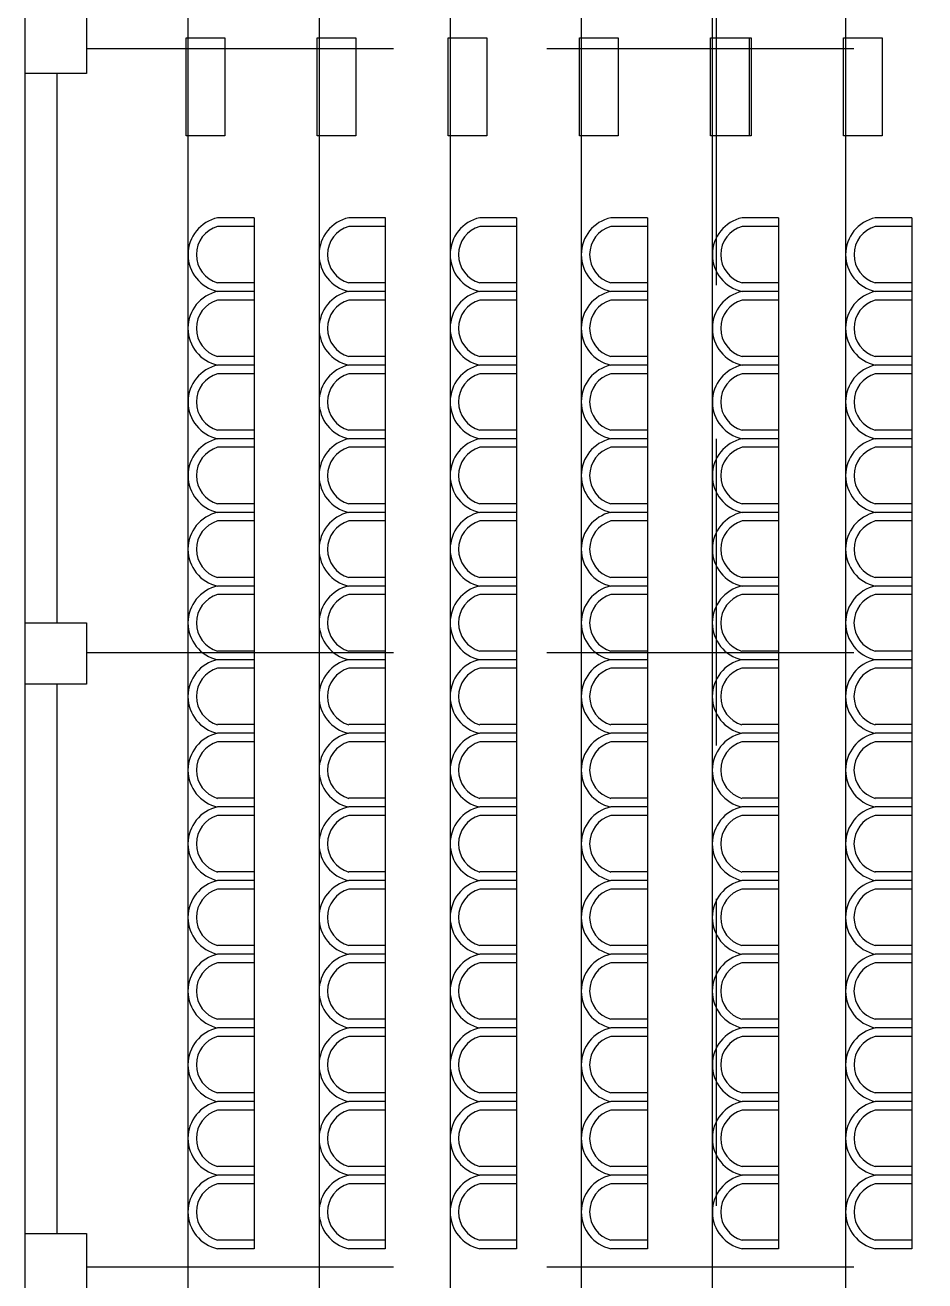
# Model space of a CAD drawing. Header units: millimetres. Extents: x -17017 to 2697, y 1903 to 18260.
# Drawn here: x -16999.654 to -16998.189, y 18219.386 to 18221.433 of the extents above; entities that cross this region are included whole.
import ezdxf

# ---------------------------------------------------------------- set-up
doc = ezdxf.new("R2010")
doc.units = ezdxf.units.MM
doc.linetypes.add('DASHED', pattern=[0.75, 0.5, -0.25])
doc.layers.add('1', color=7, linetype='Continuous')
doc.layers.add('door', color=152, linetype='Continuous')

msp = doc.modelspace()

# ---------------------------------------------------------------- linework, layer by layer
at = {"layer": '1'}
for p, q in [((-16999.6544, 18217.3497), (-16999.6544, 18227.6088)), ((-16999.3892, 18227.2088), (-16999.3892, 18218.5818)), ((-16999.1756, 18227.2088), (-16999.1756, 18218.5818)), ((-16998.9621, 18227.2088), (-16998.9621, 18218.5818)), ((-16998.7486, 18227.1662), (-16998.7486, 18218.5818)), ((-16998.5351, 18227.1662), (-16998.5351, 18218.5818)), ((-16998.318, 18225.825), (-16998.318, 18218.5818)), ((-16999.6027, 18221.3537), (-16999.6027, 18220.4586)), ((-16998.472, 18221.2523), (-16998.538, 18221.2523)), ((-16999.2812, 18221.1187), (-16999.3408, 18221.1187)), ((-16999.2812, 18221.1187), (-16999.2812, 18220.9987)), ((-16999.0676, 18221.1187), (-16999.1273, 18221.1187)), ((-16999.0677, 18221.1187), (-16999.0677, 18220.9987)), ((-16998.8541, 18221.1187), (-16998.9138, 18221.1187)), ((-16998.8541, 18221.1187), (-16998.8541, 18220.9987)), ((-16998.6406, 18221.1187), (-16998.7002, 18221.1187)), ((-16998.6406, 18221.1187), (-16998.6406, 18220.9987)), ((-16998.4271, 18221.1187), (-16998.4867, 18221.1187)), ((-16998.4271, 18221.1187), (-16998.4271, 18220.9987)), ((-16998.21, 18221.1187), (-16998.2696, 18221.1187)), ((-16998.21, 18221.1187), (-16998.21, 18220.9987)), ((-16999.2812, 18221.1047), (-16999.3408, 18221.1047)), ((-16999.0677, 18221.1047), (-16999.1273, 18221.1047)), ((-16998.8541, 18221.1047), (-16998.9138, 18221.1047)), ((-16998.6406, 18221.1047), (-16998.7002, 18221.1047)), ((-16998.4271, 18221.1047), (-16998.4867, 18221.1047)), ((-16998.21, 18221.1047), (-16998.2696, 18221.1047)), ((-16999.2812, 18221.0128), (-16999.3408, 18221.0128)), ((-16999.2812, 18220.9987), (-16999.3408, 18220.9987)), ((-16999.2812, 18220.9987), (-16999.3408, 18220.9987)), ((-16999.2812, 18220.9987), (-16999.2812, 18220.8787)), ((-16999.0677, 18221.0128), (-16999.1273, 18221.0128)), ((-16999.0676, 18220.9987), (-16999.1273, 18220.9987)), ((-16999.0677, 18220.9987), (-16999.1273, 18220.9987)), ((-16999.0677, 18220.9987), (-16999.0677, 18220.8787)), ((-16998.8541, 18221.0128), (-16998.9138, 18221.0128)), ((-16998.8541, 18220.9987), (-16998.9138, 18220.9987)), ((-16998.8541, 18220.9987), (-16998.9138, 18220.9987)), ((-16998.8541, 18220.9987), (-16998.8541, 18220.8787)), ((-16998.6406, 18220.9987), (-16998.7003, 18220.9987)), ((-16998.6406, 18221.0128), (-16998.7002, 18221.0128)), ((-16998.6406, 18220.9987), (-16998.7002, 18220.9987)), ((-16998.6406, 18220.9987), (-16998.6406, 18220.8787)), ((-16998.4271, 18221.0128), (-16998.4867, 18221.0128)), ((-16998.4271, 18220.9987), (-16998.4867, 18220.9987)), ((-16998.4271, 18220.9987), (-16998.4867, 18220.9987)), ((-16998.4271, 18220.9987), (-16998.4271, 18220.8787)), ((-16998.21, 18221.0128), (-16998.2696, 18221.0128)), ((-16998.21, 18220.9987), (-16998.2696, 18220.9987)), ((-16998.21, 18220.9987), (-16998.2696, 18220.9987)), ((-16998.21, 18220.9987), (-16998.21, 18220.8787)), ((-16999.2812, 18220.9847), (-16999.3408, 18220.9847)), ((-16999.0677, 18220.9847), (-16999.1273, 18220.9847)), ((-16998.8541, 18220.9847), (-16998.9138, 18220.9847)), ((-16998.6406, 18220.9847), (-16998.7003, 18220.9847)), ((-16998.4271, 18220.9847), (-16998.4867, 18220.9847)), ((-16998.21, 18220.9847), (-16998.2696, 18220.9847)), ((-16999.2812, 18220.8928), (-16999.3408, 18220.8928)), ((-16999.0677, 18220.8928), (-16999.1273, 18220.8928)), ((-16998.8541, 18220.8928), (-16998.9138, 18220.8928)), ((-16998.6406, 18220.8928), (-16998.7003, 18220.8928)), ((-16998.4271, 18220.8928), (-16998.4867, 18220.8928)), ((-16998.21, 18220.8928), (-16998.2696, 18220.8928)), ((-16999.2812, 18220.8787), (-16999.3408, 18220.8787)), ((-16999.2812, 18220.8787), (-16999.3408, 18220.8787)), ((-16999.2812, 18220.8787), (-16999.2812, 18220.6387)), ((-16999.0677, 18220.8787), (-16999.1273, 18220.8787)), ((-16999.0676, 18220.8787), (-16999.1273, 18220.8787)), ((-16999.0677, 18220.8787), (-16999.0677, 18220.6387)), ((-16998.8541, 18220.8787), (-16998.9138, 18220.8787)), ((-16998.8541, 18220.8787), (-16998.9138, 18220.8787)), ((-16998.8541, 18220.8787), (-16998.8541, 18220.6387)), ((-16998.6406, 18220.8787), (-16998.7003, 18220.8787)), ((-16998.6406, 18220.8787), (-16998.7002, 18220.8787)), ((-16998.6406, 18220.8787), (-16998.6406, 18220.6387)), ((-16998.4271, 18220.8787), (-16998.4867, 18220.8787)), ((-16998.4271, 18220.8787), (-16998.4867, 18220.8787)), ((-16998.4271, 18220.8787), (-16998.4271, 18220.6387)), ((-16998.21, 18220.8787), (-16998.2696, 18220.8787)), ((-16998.21, 18220.8787), (-16998.2696, 18220.8787)), ((-16998.21, 18220.8787), (-16998.21, 18220.6387)), ((-16999.2812, 18220.8647), (-16999.3408, 18220.8647)), ((-16999.0677, 18220.8647), (-16999.1273, 18220.8647)), ((-16998.8541, 18220.8647), (-16998.9138, 18220.8647)), ((-16998.6406, 18220.8647), (-16998.7002, 18220.8647)), ((-16998.4271, 18220.8647), (-16998.4867, 18220.8647)), ((-16998.21, 18220.8647), (-16998.2696, 18220.8647)), ((-16999.2812, 18220.7728), (-16999.3408, 18220.7728)), ((-16999.0677, 18220.7728), (-16999.1273, 18220.7728)), ((-16998.8541, 18220.7728), (-16998.9138, 18220.7728)), ((-16998.6406, 18220.7728), (-16998.7002, 18220.7728)), ((-16998.4271, 18220.7728), (-16998.4867, 18220.7728)), ((-16998.21, 18220.7728), (-16998.2696, 18220.7728)), ((-16999.2812, 18220.7587), (-16999.3408, 18220.7587)), ((-16999.2812, 18220.7587), (-16999.3408, 18220.7587)), ((-16999.0676, 18220.7587), (-16999.1273, 18220.7587)), ((-16999.0676, 18220.7587), (-16999.1273, 18220.7587)), ((-16998.8541, 18220.7587), (-16998.9138, 18220.7587)), ((-16998.8541, 18220.7587), (-16998.9138, 18220.7587)), ((-16998.6406, 18220.7587), (-16998.7002, 18220.7587)), ((-16998.6406, 18220.7587), (-16998.7002, 18220.7587)), ((-16998.4271, 18220.7587), (-16998.4867, 18220.7587)), ((-16998.4271, 18220.7587), (-16998.4867, 18220.7587)), ((-16998.21, 18220.7587), (-16998.2696, 18220.7587)), ((-16998.21, 18220.7587), (-16998.2696, 18220.7587)), ((-16999.2812, 18220.7447), (-16999.3408, 18220.7447)), ((-16999.0677, 18220.7447), (-16999.1273, 18220.7447)), ((-16998.8541, 18220.7447), (-16998.9138, 18220.7447)), ((-16998.6406, 18220.7447), (-16998.7002, 18220.7447)), ((-16998.4271, 18220.7447), (-16998.4867, 18220.7447)), ((-16998.21, 18220.7447), (-16998.2696, 18220.7447)), ((-16999.2812, 18220.6528), (-16999.3408, 18220.6528)), ((-16999.0677, 18220.6528), (-16999.1273, 18220.6528)), ((-16998.8541, 18220.6528), (-16998.9138, 18220.6528)), ((-16998.6406, 18220.6528), (-16998.7002, 18220.6528)), ((-16998.4271, 18220.6528), (-16998.4867, 18220.6528)), ((-16998.21, 18220.6528), (-16998.2696, 18220.6528)), ((-16999.2812, 18220.6387), (-16999.3408, 18220.6387)), ((-16999.2812, 18220.6387), (-16999.3408, 18220.6387)), ((-16999.2812, 18220.6387), (-16999.2812, 18220.5187)), ((-16999.0676, 18220.6387), (-16999.1273, 18220.6387)), ((-16999.0677, 18220.6387), (-16999.1273, 18220.6387)), ((-16999.0677, 18220.6387), (-16999.0677, 18220.5187)), ((-16998.8541, 18220.6387), (-16998.9138, 18220.6387)), ((-16998.8541, 18220.6387), (-16998.9138, 18220.6387)), ((-16998.8541, 18220.6387), (-16998.8541, 18220.5187)), ((-16998.6406, 18220.6387), (-16998.7003, 18220.6387)), ((-16998.6406, 18220.6387), (-16998.7002, 18220.6387)), ((-16998.6406, 18220.6387), (-16998.6406, 18220.5187)), ((-16998.4271, 18220.6387), (-16998.4867, 18220.6387)), ((-16998.4271, 18220.6387), (-16998.4867, 18220.6387)), ((-16998.4271, 18220.6387), (-16998.4271, 18220.5187)), ((-16998.21, 18220.6387), (-16998.2696, 18220.6387)), ((-16998.21, 18220.6387), (-16998.2696, 18220.6387)), ((-16998.21, 18220.6387), (-16998.21, 18220.5187)), ((-16999.2812, 18220.6247), (-16999.3408, 18220.6247)), ((-16999.0677, 18220.6247), (-16999.1273, 18220.6247)), ((-16998.8541, 18220.6247), (-16998.9138, 18220.6247)), ((-16998.6406, 18220.6247), (-16998.7003, 18220.6247)), ((-16998.4271, 18220.6247), (-16998.4867, 18220.6247)), ((-16998.21, 18220.6247), (-16998.2696, 18220.6247)), ((-16999.2812, 18220.5328), (-16999.3408, 18220.5328)), ((-16999.0677, 18220.5328), (-16999.1273, 18220.5328)), ((-16998.8541, 18220.5328), (-16998.9138, 18220.5328)), ((-16998.6406, 18220.5328), (-16998.7003, 18220.5328)), ((-16998.4271, 18220.5328), (-16998.4867, 18220.5328)), ((-16998.21, 18220.5328), (-16998.2696, 18220.5328)), ((-16999.2812, 18220.5187), (-16999.3409, 18220.5187)), ((-16999.2812, 18220.5047), (-16999.3409, 18220.5047)), ((-16999.2812, 18220.5187), (-16999.3408, 18220.5187)), ((-16999.2812, 18220.5187), (-16999.2812, 18220.3987)), ((-16999.0677, 18220.5187), (-16999.1273, 18220.5187)), ((-16999.0677, 18220.5187), (-16999.1273, 18220.5187)), ((-16999.0677, 18220.5047), (-16999.1273, 18220.5047)), ((-16999.0677, 18220.5187), (-16999.0677, 18220.3987)), ((-16998.8541, 18220.5187), (-16998.9138, 18220.5187)), ((-16998.8541, 18220.5187), (-16998.9138, 18220.5187)), ((-16998.8542, 18220.5047), (-16998.9138, 18220.5047)), ((-16998.8542, 18220.5187), (-16998.8542, 18220.3987)), ((-16998.6406, 18220.5187), (-16998.7003, 18220.5187)), ((-16998.6406, 18220.5187), (-16998.7003, 18220.5187)), ((-16998.6406, 18220.5047), (-16998.7003, 18220.5047)), ((-16998.6406, 18220.5187), (-16998.6406, 18220.3987)), ((-16998.4271, 18220.5187), (-16998.4867, 18220.5187)), ((-16998.4271, 18220.5187), (-16998.4867, 18220.5187)), ((-16998.4271, 18220.5047), (-16998.4867, 18220.5047)), ((-16998.4271, 18220.5187), (-16998.4271, 18220.3987)), ((-16998.21, 18220.5187), (-16998.2696, 18220.5187)), ((-16998.21, 18220.5187), (-16998.2696, 18220.5187)), ((-16998.21, 18220.5047), (-16998.2696, 18220.5047)), ((-16998.21, 18220.5187), (-16998.21, 18220.3987)), ((-16999.2812, 18220.4128), (-16999.3409, 18220.4128)), ((-16999.0677, 18220.4128), (-16999.1273, 18220.4128)), ((-16998.8542, 18220.4128), (-16998.9138, 18220.4128)), ((-16998.6406, 18220.4128), (-16998.7003, 18220.4128)), ((-16998.4271, 18220.4128), (-16998.4867, 18220.4128)), ((-16998.21, 18220.4128), (-16998.2696, 18220.4128)), ((-16999.2812, 18220.3987), (-16999.3409, 18220.3987)), ((-16999.2812, 18220.3987), (-16999.3409, 18220.3987)), ((-16999.2812, 18220.3847), (-16999.3409, 18220.3847)), ((-16999.2812, 18220.3987), (-16999.2812, 18220.2787)), ((-16999.0677, 18220.3987), (-16999.1273, 18220.3987)), ((-16999.0677, 18220.3987), (-16999.1273, 18220.3987)), ((-16999.0677, 18220.3847), (-16999.1273, 18220.3847)), ((-16999.0677, 18220.3987), (-16999.0677, 18220.2787)), ((-16998.8541, 18220.3987), (-16998.9138, 18220.3987)), ((-16998.8542, 18220.3987), (-16998.9138, 18220.3987)), ((-16998.8542, 18220.3847), (-16998.9138, 18220.3847)), ((-16998.8542, 18220.3987), (-16998.8542, 18220.2787)), ((-16998.6406, 18220.3987), (-16998.7003, 18220.3987)), ((-16998.6406, 18220.3987), (-16998.7003, 18220.3987)), ((-16998.6406, 18220.3847), (-16998.7003, 18220.3847)), ((-16998.6406, 18220.3987), (-16998.6406, 18220.2787)), ((-16998.4271, 18220.3987), (-16998.4868, 18220.3987)), ((-16998.4271, 18220.3847), (-16998.4868, 18220.3847)), ((-16998.4271, 18220.3987), (-16998.4867, 18220.3987)), ((-16998.4271, 18220.3987), (-16998.4271, 18220.2787)), ((-16998.21, 18220.3987), (-16998.2697, 18220.3987)), ((-16998.21, 18220.3847), (-16998.2697, 18220.3847)), ((-16998.21, 18220.3987), (-16998.2696, 18220.3987)), ((-16998.21, 18220.3987), (-16998.21, 18220.2787)), ((-16999.6027, 18220.3586), (-16999.6027, 18219.4634)), ((-16999.2812, 18220.2928), (-16999.3409, 18220.2928)), ((-16999.2812, 18220.2787), (-16999.3409, 18220.2787)), ((-16999.2812, 18220.2787), (-16999.3409, 18220.2787)), ((-16999.2812, 18220.2787), (-16999.2812, 18220.0387)), ((-16999.0677, 18220.2928), (-16999.1273, 18220.2928)), ((-16999.0677, 18220.2787), (-16999.1273, 18220.2787)), ((-16999.0677, 18220.2787), (-16999.1273, 18220.2787)), ((-16999.0677, 18220.2787), (-16999.0677, 18220.0387)), ((-16998.8542, 18220.2928), (-16998.9138, 18220.2928)), ((-16998.8542, 18220.2787), (-16998.9138, 18220.2787)), ((-16998.8541, 18220.2787), (-16998.9138, 18220.2787)), ((-16998.8542, 18220.2787), (-16998.8542, 18220.0387)), ((-16998.6406, 18220.2928), (-16998.7003, 18220.2928)), ((-16998.6406, 18220.2787), (-16998.7003, 18220.2787)), ((-16998.6406, 18220.2787), (-16998.7003, 18220.2787)), ((-16998.6406, 18220.2787), (-16998.6406, 18220.0387)), ((-16998.4271, 18220.2928), (-16998.4868, 18220.2928)), ((-16998.4271, 18220.2787), (-16998.4868, 18220.2787)), ((-16998.4271, 18220.2787), (-16998.4867, 18220.2787)), ((-16998.4271, 18220.2787), (-16998.4271, 18220.0387)), ((-16998.21, 18220.2928), (-16998.2697, 18220.2928)), ((-16998.21, 18220.2787), (-16998.2697, 18220.2787)), ((-16998.21, 18220.2787), (-16998.2696, 18220.2787)), ((-16998.21, 18220.2787), (-16998.21, 18220.0387)), ((-16999.2812, 18220.2647), (-16999.3409, 18220.2647)), ((-16999.0677, 18220.2647), (-16999.1273, 18220.2647)), ((-16998.8542, 18220.2647), (-16998.9138, 18220.2647)), ((-16998.6406, 18220.2647), (-16998.7003, 18220.2647)), ((-16998.4271, 18220.2647), (-16998.4867, 18220.2647)), ((-16998.21, 18220.2647), (-16998.2696, 18220.2647)), ((-16999.2812, 18220.1728), (-16999.3409, 18220.1728)), ((-16999.2812, 18220.1587), (-16999.3409, 18220.1587)), ((-16999.2812, 18220.1587), (-16999.3409, 18220.1587)), ((-16999.0677, 18220.1728), (-16999.1273, 18220.1728)), ((-16999.0677, 18220.1587), (-16999.1273, 18220.1587)), ((-16999.0677, 18220.1587), (-16999.1273, 18220.1587)), ((-16998.8542, 18220.1728), (-16998.9138, 18220.1728)), ((-16998.8541, 18220.1587), (-16998.9138, 18220.1587)), ((-16998.8541, 18220.1587), (-16998.9138, 18220.1587)), ((-16998.6406, 18220.1728), (-16998.7003, 18220.1728)), ((-16998.6406, 18220.1587), (-16998.7003, 18220.1587)), ((-16998.6406, 18220.1587), (-16998.7003, 18220.1587)), ((-16998.4271, 18220.1728), (-16998.4867, 18220.1728)), ((-16998.4271, 18220.1587), (-16998.4867, 18220.1587)), ((-16998.4271, 18220.1587), (-16998.4867, 18220.1587)), ((-16998.21, 18220.1728), (-16998.2696, 18220.1728)), ((-16998.21, 18220.1587), (-16998.2696, 18220.1587)), ((-16998.21, 18220.1587), (-16998.2696, 18220.1587)), ((-16999.2812, 18220.1447), (-16999.3409, 18220.1447)), ((-16999.0677, 18220.1447), (-16999.1273, 18220.1447)), ((-16998.8542, 18220.1447), (-16998.9138, 18220.1447)), ((-16998.6406, 18220.1447), (-16998.7003, 18220.1447)), ((-16998.4271, 18220.1447), (-16998.4867, 18220.1447)), ((-16998.21, 18220.1447), (-16998.2696, 18220.1447)), ((-16999.2812, 18220.0528), (-16999.3409, 18220.0528)), ((-16999.2812, 18220.0387), (-16999.3409, 18220.0387)), ((-16999.2812, 18220.0387), (-16999.3409, 18220.0387)), ((-16999.2812, 18220.0387), (-16999.2812, 18219.9187)), ((-16999.0677, 18220.0528), (-16999.1273, 18220.0528)), ((-16999.0677, 18220.0387), (-16999.1273, 18220.0387)), ((-16999.0677, 18220.0387), (-16999.1273, 18220.0387)), ((-16999.0677, 18220.0387), (-16999.0677, 18219.9187)), ((-16998.8542, 18220.0528), (-16998.9138, 18220.0528)), ((-16998.8541, 18220.0387), (-16998.9138, 18220.0387)), ((-16998.8542, 18220.0387), (-16998.9138, 18220.0387)), ((-16998.8542, 18220.0387), (-16998.8542, 18219.9187)), ((-16998.6406, 18220.0528), (-16998.7003, 18220.0528)), ((-16998.6406, 18220.0387), (-16998.7003, 18220.0387)), ((-16998.6406, 18220.0387), (-16998.7003, 18220.0387)), ((-16998.6406, 18220.0387), (-16998.6406, 18219.9187)), ((-16998.4271, 18220.0387), (-16998.4868, 18220.0387)), ((-16998.4271, 18220.0528), (-16998.4867, 18220.0528)), ((-16998.4271, 18220.0387), (-16998.4867, 18220.0387)), ((-16998.4271, 18220.0387), (-16998.4271, 18219.9187)), ((-16998.21, 18220.0387), (-16998.2697, 18220.0387)), ((-16998.21, 18220.0528), (-16998.2696, 18220.0528)), ((-16998.21, 18220.0387), (-16998.2696, 18220.0387)), ((-16998.21, 18220.0387), (-16998.21, 18219.9187)), ((-16999.2812, 18220.0247), (-16999.3409, 18220.0247)), ((-16999.0677, 18220.0247), (-16999.1273, 18220.0247)), ((-16998.8542, 18220.0247), (-16998.9138, 18220.0247)), ((-16998.6406, 18220.0247), (-16998.7003, 18220.0247)), ((-16998.4271, 18220.0247), (-16998.4868, 18220.0247)), ((-16998.21, 18220.0247), (-16998.2697, 18220.0247)), ((-16999.2812, 18219.9328), (-16999.3409, 18219.9328)), ((-16999.0677, 18219.9328), (-16999.1273, 18219.9328)), ((-16998.8542, 18219.9328), (-16998.9138, 18219.9328)), ((-16998.6406, 18219.9328), (-16998.7003, 18219.9328)), ((-16998.4271, 18219.9328), (-16998.4868, 18219.9328)), ((-16998.21, 18219.9328), (-16998.2697, 18219.9328)), ((-16999.2812, 18219.9187), (-16999.3409, 18219.9187)), ((-16999.2812, 18219.9187), (-16999.3409, 18219.9187)), ((-16999.2812, 18219.9187), (-16999.2812, 18219.7987)), ((-16999.0677, 18219.9187), (-16999.1273, 18219.9187)), ((-16999.0677, 18219.9187), (-16999.1273, 18219.9187)), ((-16999.0677, 18219.9187), (-16999.0677, 18219.7987)), ((-16998.8542, 18219.9187), (-16998.9138, 18219.9187)), ((-16998.8541, 18219.9187), (-16998.9138, 18219.9187)), ((-16998.8542, 18219.9187), (-16998.8542, 18219.7987)), ((-16998.6406, 18219.9187), (-16998.7003, 18219.9187)), ((-16998.6406, 18219.9187), (-16998.7003, 18219.9187)), ((-16998.6406, 18219.9187), (-16998.6406, 18219.7987)), ((-16998.4271, 18219.9187), (-16998.4868, 18219.9187)), ((-16998.4271, 18219.9187), (-16998.4867, 18219.9187)), ((-16998.4271, 18219.9187), (-16998.4271, 18219.7987)), ((-16998.21, 18219.9187), (-16998.2697, 18219.9187)), ((-16998.21, 18219.9187), (-16998.2696, 18219.9187)), ((-16998.21, 18219.9187), (-16998.21, 18219.7987)), ((-16999.2812, 18219.9047), (-16999.3409, 18219.9047)), ((-16999.0677, 18219.9047), (-16999.1273, 18219.9047)), ((-16998.8542, 18219.9047), (-16998.9138, 18219.9047)), ((-16998.6406, 18219.9047), (-16998.7003, 18219.9047)), ((-16998.4271, 18219.9047), (-16998.4867, 18219.9047)), ((-16998.21, 18219.9047), (-16998.2696, 18219.9047)), ((-16999.2812, 18219.8128), (-16999.3409, 18219.8128)), ((-16999.0677, 18219.8128), (-16999.1273, 18219.8128)), ((-16998.8542, 18219.8128), (-16998.9138, 18219.8128)), ((-16998.6406, 18219.8128), (-16998.7003, 18219.8128)), ((-16998.4271, 18219.8128), (-16998.4867, 18219.8128)), ((-16998.21, 18219.8128), (-16998.2696, 18219.8128)), ((-16999.2812, 18219.7987), (-16999.3409, 18219.7987)), ((-16999.2812, 18219.7987), (-16999.3408, 18219.7987)), ((-16999.2812, 18219.7987), (-16999.2812, 18219.4387)), ((-16999.0677, 18219.7987), (-16999.1273, 18219.7987)), ((-16999.0677, 18219.7987), (-16999.1273, 18219.7987)), ((-16999.0677, 18219.7987), (-16999.0677, 18219.4387)), ((-16998.8541, 18219.7987), (-16998.9138, 18219.7987)), ((-16998.8541, 18219.7987), (-16998.9138, 18219.7987)), ((-16998.8541, 18219.7987), (-16998.8541, 18219.4387)), ((-16998.6406, 18219.7987), (-16998.7003, 18219.7987)), ((-16998.6406, 18219.7987), (-16998.7003, 18219.7987)), ((-16998.6406, 18219.7987), (-16998.6406, 18219.4387)), ((-16998.4271, 18219.7987), (-16998.4867, 18219.7987)), ((-16998.4271, 18219.7987), (-16998.4867, 18219.7987)), ((-16998.4271, 18219.7987), (-16998.4271, 18219.4387)), ((-16998.21, 18219.7987), (-16998.2696, 18219.7987)), ((-16998.21, 18219.7987), (-16998.2696, 18219.7987)), ((-16998.21, 18219.7987), (-16998.21, 18219.4387)), ((-16999.2812, 18219.7847), (-16999.3408, 18219.7847)), ((-16999.0677, 18219.7847), (-16999.1273, 18219.7847)), ((-16998.8541, 18219.7847), (-16998.9138, 18219.7847)), ((-16998.6406, 18219.7847), (-16998.7003, 18219.7847)), ((-16998.4271, 18219.7847), (-16998.4867, 18219.7847)), ((-16998.21, 18219.7847), (-16998.2696, 18219.7847)), ((-16999.2812, 18219.6928), (-16999.3408, 18219.6928)), ((-16999.0677, 18219.6928), (-16999.1273, 18219.6928)), ((-16998.8541, 18219.6928), (-16998.9138, 18219.6928)), ((-16998.6406, 18219.6928), (-16998.7003, 18219.6928)), ((-16998.4271, 18219.6928), (-16998.4867, 18219.6928)), ((-16998.21, 18219.6928), (-16998.2696, 18219.6928)), ((-16999.2812, 18219.6787), (-16999.3408, 18219.6787)), ((-16999.2812, 18219.6787), (-16999.3408, 18219.6787)), ((-16999.2812, 18219.6647), (-16999.3408, 18219.6647)), ((-16999.0677, 18219.6787), (-16999.1273, 18219.6787)), ((-16999.0677, 18219.6787), (-16999.1273, 18219.6787)), ((-16999.0677, 18219.6647), (-16999.1273, 18219.6647)), ((-16998.8541, 18219.6787), (-16998.9138, 18219.6787)), ((-16998.8541, 18219.6787), (-16998.9138, 18219.6787)), ((-16998.8541, 18219.6647), (-16998.9138, 18219.6647)), ((-16998.6406, 18219.6787), (-16998.7003, 18219.6787)), ((-16998.6406, 18219.6787), (-16998.7003, 18219.6787)), ((-16998.6406, 18219.6647), (-16998.7003, 18219.6647)), ((-16998.4271, 18219.6787), (-16998.4867, 18219.6787)), ((-16998.4271, 18219.6787), (-16998.4867, 18219.6787)), ((-16998.4271, 18219.6647), (-16998.4867, 18219.6647)), ((-16998.21, 18219.6787), (-16998.2696, 18219.6787)), ((-16998.21, 18219.6787), (-16998.2696, 18219.6787)), ((-16998.21, 18219.6647), (-16998.2696, 18219.6647)), ((-16999.2812, 18219.5728), (-16999.3408, 18219.5728)), ((-16999.0677, 18219.5728), (-16999.1273, 18219.5728)), ((-16998.8541, 18219.5728), (-16998.9138, 18219.5728)), ((-16998.6406, 18219.5728), (-16998.7003, 18219.5728)), ((-16998.4271, 18219.5728), (-16998.4867, 18219.5728)), ((-16998.21, 18219.5728), (-16998.2696, 18219.5728)), ((-16999.2812, 18219.5587), (-16999.3408, 18219.5587)), ((-16999.2812, 18219.5587), (-16999.3408, 18219.5587)), ((-16999.2812, 18219.5447), (-16999.3408, 18219.5447)), ((-16999.0677, 18219.5587), (-16999.1273, 18219.5587)), ((-16999.0677, 18219.5587), (-16999.1273, 18219.5587)), ((-16999.0677, 18219.5447), (-16999.1273, 18219.5447)), ((-16998.8541, 18219.5587), (-16998.9138, 18219.5587)), ((-16998.8541, 18219.5587), (-16998.9138, 18219.5587)), ((-16998.8541, 18219.5447), (-16998.9138, 18219.5447)), ((-16998.6406, 18219.5587), (-16998.7003, 18219.5587)), ((-16998.6406, 18219.5587), (-16998.7003, 18219.5587)), ((-16998.6406, 18219.5447), (-16998.7003, 18219.5447)), ((-16998.4271, 18219.5587), (-16998.4867, 18219.5587)), ((-16998.4271, 18219.5587), (-16998.4867, 18219.5587)), ((-16998.4271, 18219.5447), (-16998.4867, 18219.5447)), ((-16998.21, 18219.5587), (-16998.2696, 18219.5587)), ((-16998.21, 18219.5587), (-16998.2696, 18219.5587)), ((-16998.21, 18219.5447), (-16998.2696, 18219.5447)), ((-16999.2812, 18219.4528), (-16999.3408, 18219.4528)), ((-16999.0677, 18219.4528), (-16999.1273, 18219.4528)), ((-16998.8541, 18219.4528), (-16998.9138, 18219.4528)), ((-16998.6406, 18219.4528), (-16998.7003, 18219.4528)), ((-16998.4271, 18219.4528), (-16998.4867, 18219.4528)), ((-16998.21, 18219.4528), (-16998.2696, 18219.4528)), ((-16999.2812, 18219.4387), (-16999.3408, 18219.4387)), ((-16999.2812, 18219.4387), (-16999.3408, 18219.4387)), ((-16999.0677, 18219.4387), (-16999.1273, 18219.4387)), ((-16999.0677, 18219.4387), (-16999.1273, 18219.4387)), ((-16998.8541, 18219.4387), (-16998.9138, 18219.4387)), ((-16998.8541, 18219.4387), (-16998.9138, 18219.4387)), ((-16998.6406, 18219.4387), (-16998.7003, 18219.4387)), ((-16998.6406, 18219.4387), (-16998.7003, 18219.4387)), ((-16998.4271, 18219.4387), (-16998.4867, 18219.4387)), ((-16998.4271, 18219.4387), (-16998.4867, 18219.4387)), ((-16998.21, 18219.4387), (-16998.2696, 18219.4387)), ((-16998.21, 18219.4387), (-16998.2696, 18219.4387))]:
    msp.add_line(p, q, dxfattribs=at)
for points in [[(-16999.6544, 18221.4537), (-16999.5544, 18221.4537), (-16999.5544, 18221.3537), (-16999.6544, 18221.3537)], [(-16998.538, 18221.2523), (-16998.538, 18221.4117), (-16998.472, 18221.4117)], [(-16998.475, 18221.4117), (-16998.475, 18221.2523)], [(-16998.472, 18221.4117), (-16998.472, 18221.2523)], [(-16999.6544, 18220.4586), (-16999.5544, 18220.4586), (-16999.5544, 18220.3586), (-16999.6544, 18220.3586)], [(-16999.6544, 18219.4634), (-16999.5544, 18219.4634), (-16999.5544, 18219.3634), (-16999.6544, 18219.3634)]]:
    msp.add_lwpolyline(points, dxfattribs=at)
for points in [[(-16999.3921, 18221.2523), (-16999.3921, 18221.4117), (-16999.3291, 18221.4117), (-16999.3291, 18221.2523)], [(-16999.1786, 18221.2523), (-16999.1786, 18221.4117), (-16999.1156, 18221.4117), (-16999.1156, 18221.2523)], [(-16998.9651, 18221.2523), (-16998.9651, 18221.4117), (-16998.9021, 18221.4117), (-16998.9021, 18221.2523)], [(-16998.7516, 18221.2523), (-16998.7516, 18221.4117), (-16998.6885, 18221.4117), (-16998.6885, 18221.2523)], [(-16998.3215, 18221.2523), (-16998.3215, 18221.4117), (-16998.2585, 18221.4117), (-16998.2585, 18221.2523)]]:
    msp.add_lwpolyline(points, close=True, dxfattribs=at)
for centre, radius, start, end in [((-16999.3277, 18221.0587), 0.0614, 102.3013, 257.6987), ((-16999.1142, 18221.0587), 0.0614, 102.3013, 257.6987), ((-16998.9007, 18221.0587), 0.0614, 102.3013, 257.6987), ((-16998.6872, 18221.0587), 0.0614, 102.3013, 257.6987), ((-16998.4736, 18221.0587), 0.0614, 102.3013, 257.6987), ((-16998.2565, 18221.0587), 0.0614, 102.3013, 257.6987), ((-16999.3275, 18221.0587), 0.0479, 106.121, 253.879), ((-16999.114, 18221.0587), 0.0479, 106.121, 253.879), ((-16998.9005, 18221.0587), 0.0479, 106.121, 253.879), ((-16998.687, 18221.0587), 0.0479, 106.121, 253.879), ((-16998.4734, 18221.0587), 0.0479, 106.121, 253.879), ((-16998.2563, 18221.0587), 0.0479, 106.121, 253.879), ((-16999.3278, 18220.9387), 0.0614, 102.3013, 257.6987), ((-16999.1142, 18220.9387), 0.0614, 102.3013, 257.6987), ((-16998.9007, 18220.9387), 0.0614, 102.3013, 257.6987), ((-16998.6872, 18220.9387), 0.0614, 102.3013, 257.6987), ((-16998.4736, 18220.9387), 0.0614, 102.3013, 257.6987), ((-16998.2565, 18220.9387), 0.0614, 102.3013, 257.6987), ((-16999.3276, 18220.9387), 0.0479, 106.121, 253.879), ((-16999.114, 18220.9387), 0.0479, 106.121, 253.879), ((-16998.9005, 18220.9387), 0.0479, 106.121, 253.879), ((-16998.687, 18220.9387), 0.0479, 106.121, 253.879), ((-16998.4734, 18220.9387), 0.0479, 106.121, 253.879), ((-16998.2563, 18220.9387), 0.0479, 106.121, 253.879), ((-16999.3277, 18220.8187), 0.0614, 102.3013, 257.6987), ((-16999.1142, 18220.8187), 0.0614, 102.3013, 257.6987), ((-16998.9007, 18220.8187), 0.0614, 102.3013, 257.6987), ((-16998.6872, 18220.8187), 0.0614, 102.3013, 257.6987), ((-16998.4736, 18220.8187), 0.0614, 102.3013, 257.6987), ((-16998.2565, 18220.8187), 0.0614, 102.3013, 257.6987), ((-16999.3275, 18220.8187), 0.0479, 106.121, 253.879), ((-16999.114, 18220.8187), 0.0479, 106.121, 253.879), ((-16998.9005, 18220.8187), 0.0479, 106.121, 253.879), ((-16998.687, 18220.8187), 0.0479, 106.121, 253.879), ((-16998.4734, 18220.8187), 0.0479, 106.121, 253.879), ((-16998.2563, 18220.8187), 0.0479, 106.121, 253.879), ((-16999.3277, 18220.6987), 0.0614, 102.3013, 257.6987), ((-16999.1142, 18220.6987), 0.0614, 102.3013, 257.6987), ((-16998.9007, 18220.6987), 0.0614, 102.3013, 257.6987), ((-16998.6872, 18220.6987), 0.0614, 102.3013, 257.6987), ((-16998.4736, 18220.6987), 0.0614, 102.3013, 257.6987), ((-16998.2565, 18220.6987), 0.0614, 102.3013, 257.6987), ((-16999.3275, 18220.6987), 0.0479, 106.121, 253.879), ((-16999.114, 18220.6987), 0.0479, 106.121, 253.879), ((-16998.9005, 18220.6987), 0.0479, 106.121, 253.879), ((-16998.687, 18220.6987), 0.0479, 106.121, 253.879), ((-16998.4734, 18220.6987), 0.0479, 106.121, 253.879), ((-16998.2563, 18220.6987), 0.0479, 106.121, 253.879), ((-16999.3278, 18220.5787), 0.0614, 102.3013, 257.6987), ((-16999.1142, 18220.5787), 0.0614, 102.3013, 257.6987), ((-16998.9007, 18220.5787), 0.0614, 102.3013, 257.6987), ((-16998.6872, 18220.5787), 0.0614, 102.3013, 257.6987), ((-16998.4736, 18220.5787), 0.0614, 102.3013, 257.6987), ((-16998.2565, 18220.5787), 0.0614, 102.3013, 257.6987), ((-16999.3276, 18220.5787), 0.0479, 106.121, 253.879), ((-16999.114, 18220.5787), 0.0479, 106.121, 253.879), ((-16998.9005, 18220.5787), 0.0479, 106.121, 253.879), ((-16998.687, 18220.5787), 0.0479, 106.121, 253.879), ((-16998.4734, 18220.5787), 0.0479, 106.121, 253.879), ((-16998.2563, 18220.5787), 0.0479, 106.121, 253.879), ((-16999.3278, 18220.4587), 0.0614, 102.3013, 257.6987), ((-16999.3276, 18220.4587), 0.0479, 106.121, 253.879), ((-16999.1142, 18220.4587), 0.0614, 102.3013, 257.6987), ((-16999.114, 18220.4587), 0.0479, 106.121, 253.879), ((-16998.9007, 18220.4587), 0.0614, 102.3013, 257.6987), ((-16998.9005, 18220.4587), 0.0479, 106.121, 253.879), ((-16998.6872, 18220.4587), 0.0614, 102.3013, 257.6987), ((-16998.687, 18220.4587), 0.0479, 106.121, 253.879), ((-16998.4737, 18220.4587), 0.0614, 102.3013, 257.6987), ((-16998.4735, 18220.4587), 0.0479, 106.121, 253.879), ((-16998.2566, 18220.4587), 0.0614, 102.3013, 257.6987), ((-16998.2564, 18220.4587), 0.0479, 106.121, 253.879), ((-16999.3278, 18220.3387), 0.0614, 102.3013, 257.6987), ((-16999.3276, 18220.3387), 0.0479, 106.121, 253.879), ((-16999.1143, 18220.3387), 0.0614, 102.3013, 257.6987), ((-16999.1141, 18220.3387), 0.0479, 106.121, 253.879), ((-16998.9007, 18220.3387), 0.0614, 102.3013, 257.6987), ((-16998.9005, 18220.3387), 0.0479, 106.121, 253.879), ((-16998.6872, 18220.3387), 0.0614, 102.3013, 257.6987), ((-16998.687, 18220.3387), 0.0479, 106.121, 253.879), ((-16998.4737, 18220.3387), 0.0614, 102.3013, 257.6987), ((-16998.4735, 18220.3387), 0.0479, 106.121, 253.879), ((-16998.2566, 18220.3387), 0.0614, 102.3013, 257.6987), ((-16998.2564, 18220.3387), 0.0479, 106.121, 253.879), ((-16999.3278, 18220.2187), 0.0614, 102.3013, 257.6987), ((-16999.1142, 18220.2187), 0.0614, 102.3013, 257.6987), ((-16998.9007, 18220.2187), 0.0614, 102.3013, 257.6987), ((-16998.6872, 18220.2187), 0.0614, 102.3013, 257.6987), ((-16998.4737, 18220.2187), 0.0614, 102.3013, 257.6987), ((-16998.2566, 18220.2187), 0.0614, 102.3013, 257.6987), ((-16999.3276, 18220.2187), 0.0479, 106.121, 253.879), ((-16999.114, 18220.2187), 0.0479, 106.121, 253.879), ((-16998.9005, 18220.2187), 0.0479, 106.121, 253.879), ((-16998.687, 18220.2187), 0.0479, 106.121, 253.879), ((-16998.4735, 18220.2187), 0.0479, 106.121, 253.879), ((-16998.2564, 18220.2187), 0.0479, 106.121, 253.879), ((-16999.3278, 18220.0987), 0.0614, 102.3013, 257.6987), ((-16999.1142, 18220.0987), 0.0614, 102.3013, 257.6987), ((-16998.9007, 18220.0987), 0.0614, 102.3013, 257.6987), ((-16998.6872, 18220.0987), 0.0614, 102.3013, 257.6987), ((-16998.4737, 18220.0987), 0.0614, 102.3013, 257.6987), ((-16998.2566, 18220.0987), 0.0614, 102.3013, 257.6987), ((-16999.3276, 18220.0987), 0.0479, 106.121, 253.879), ((-16999.114, 18220.0987), 0.0479, 106.121, 253.879), ((-16998.9005, 18220.0987), 0.0479, 106.121, 253.879), ((-16998.687, 18220.0987), 0.0479, 106.121, 253.879), ((-16998.4735, 18220.0987), 0.0479, 106.121, 253.879), ((-16998.2564, 18220.0987), 0.0479, 106.121, 253.879), ((-16999.3278, 18219.9787), 0.0614, 102.3013, 257.6987), ((-16999.1143, 18219.9787), 0.0614, 102.3013, 257.6987), ((-16998.9007, 18219.9787), 0.0614, 102.3013, 257.6987), ((-16998.6872, 18219.9787), 0.0614, 102.3013, 257.6987), ((-16998.4737, 18219.9787), 0.0614, 102.3013, 257.6987), ((-16998.2566, 18219.9787), 0.0614, 102.3013, 257.6987), ((-16999.3276, 18219.9787), 0.0479, 106.121, 253.879), ((-16999.1141, 18219.9787), 0.0479, 106.121, 253.879), ((-16998.9005, 18219.9787), 0.0479, 106.121, 253.879), ((-16998.687, 18219.9787), 0.0479, 106.121, 253.879), ((-16998.4735, 18219.9787), 0.0479, 106.121, 253.879), ((-16998.2564, 18219.9787), 0.0479, 106.121, 253.879), ((-16999.3278, 18219.8587), 0.0614, 102.3013, 257.6987), ((-16999.1142, 18219.8587), 0.0614, 102.3013, 257.6987), ((-16998.9007, 18219.8587), 0.0614, 102.3013, 257.6987), ((-16998.6872, 18219.8587), 0.0614, 102.3013, 257.6987), ((-16998.4737, 18219.8587), 0.0614, 102.3013, 257.6987), ((-16998.2566, 18219.8587), 0.0614, 102.3013, 257.6987), ((-16999.3276, 18219.8587), 0.0479, 106.121, 253.879), ((-16999.114, 18219.8587), 0.0479, 106.121, 253.879), ((-16998.9005, 18219.8587), 0.0479, 106.121, 253.879), ((-16998.687, 18219.8587), 0.0479, 106.121, 253.879), ((-16998.4735, 18219.8587), 0.0479, 106.121, 253.879), ((-16998.2564, 18219.8587), 0.0479, 106.121, 253.879), ((-16999.3278, 18219.7387), 0.0614, 102.3013, 257.6987), ((-16999.1142, 18219.7387), 0.0614, 102.3013, 257.6987), ((-16998.9007, 18219.7387), 0.0614, 102.3013, 257.6987), ((-16998.6872, 18219.7387), 0.0614, 102.3013, 257.6987), ((-16998.4736, 18219.7387), 0.0614, 102.3013, 257.6987), ((-16998.2565, 18219.7387), 0.0614, 102.3013, 257.6987), ((-16999.3276, 18219.7387), 0.0479, 106.121, 253.879), ((-16999.114, 18219.7387), 0.0479, 106.121, 253.879), ((-16998.9005, 18219.7387), 0.0479, 106.121, 253.879), ((-16998.687, 18219.7387), 0.0479, 106.121, 253.879), ((-16998.4734, 18219.7387), 0.0479, 106.121, 253.879), ((-16998.2563, 18219.7387), 0.0479, 106.121, 253.879), ((-16999.3278, 18219.6187), 0.0614, 102.3013, 257.6987), ((-16999.3276, 18219.6187), 0.0479, 106.121, 253.879), ((-16999.1142, 18219.6187), 0.0614, 102.3013, 257.6987), ((-16999.114, 18219.6187), 0.0479, 106.121, 253.879), ((-16998.9007, 18219.6187), 0.0614, 102.3013, 257.6987), ((-16998.9005, 18219.6187), 0.0479, 106.121, 253.879), ((-16998.6872, 18219.6187), 0.0614, 102.3013, 257.6987), ((-16998.687, 18219.6187), 0.0479, 106.121, 253.879), ((-16998.4736, 18219.6187), 0.0614, 102.3013, 257.6987), ((-16998.4734, 18219.6187), 0.0479, 106.121, 253.879), ((-16998.2565, 18219.6187), 0.0614, 102.3013, 257.6987), ((-16998.2563, 18219.6187), 0.0479, 106.121, 253.879), ((-16999.3278, 18219.4987), 0.0614, 102.3013, 257.6987), ((-16999.3276, 18219.4987), 0.0479, 106.121, 253.879), ((-16999.1142, 18219.4987), 0.0614, 102.3013, 257.6987), ((-16999.114, 18219.4987), 0.0479, 106.121, 253.879), ((-16998.9007, 18219.4987), 0.0614, 102.3013, 257.6987), ((-16998.9005, 18219.4987), 0.0479, 106.121, 253.879), ((-16998.6872, 18219.4987), 0.0614, 102.3013, 257.6987), ((-16998.687, 18219.4987), 0.0479, 106.121, 253.879), ((-16998.4736, 18219.4987), 0.0614, 102.3013, 257.6987), ((-16998.4734, 18219.4987), 0.0479, 106.121, 253.879), ((-16998.2565, 18219.4987), 0.0614, 102.3013, 257.6987), ((-16998.2563, 18219.4987), 0.0479, 106.121, 253.879)]:
    msp.add_arc(centre, radius, start, end, dxfattribs=at)
at = {"layer": 'door', "linetype": 'DASHED'}
for p, q in [((-16998.5287, 18227.5088), (-16998.5287, 18217.3604)), ((-16999.5544, 18221.3945), (-16986.0172, 18221.3945)), ((-16999.5544, 18220.4102), (-16986.0172, 18220.4102)), ((-16999.5544, 18219.4095), (-16986.0172, 18219.4095))]:
    msp.add_line(p, q, dxfattribs=at)

doc.saveas('drawing.dxf')
